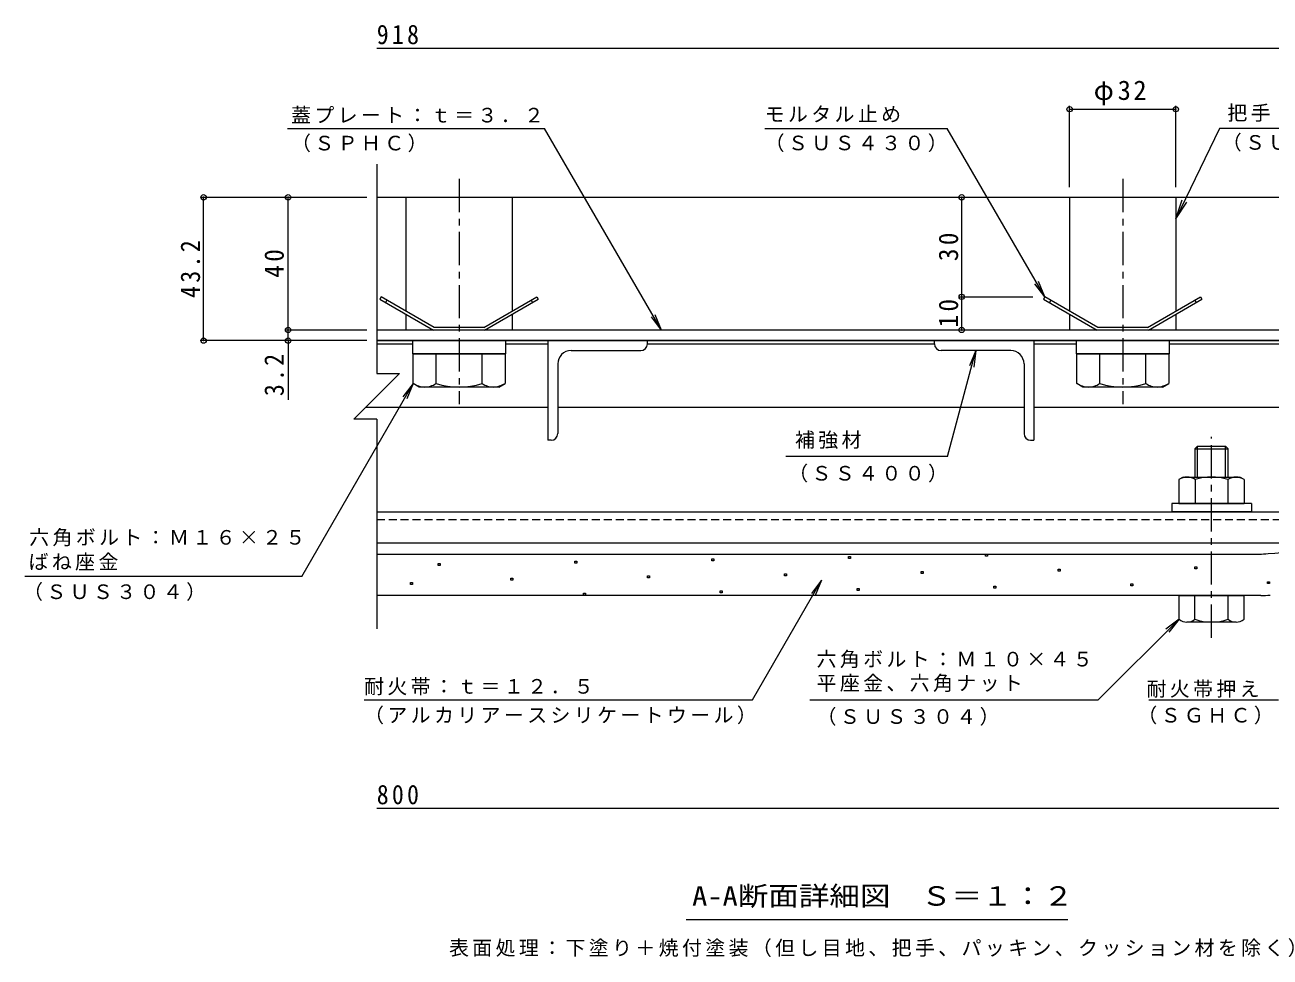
# Model space of a CAD drawing. Units: millimetres at full size. Extents: x -535 to 546, y -392 to 378.
# Drawn here: x -535.3 to -160.1, y -310.4 to -29.5 of the extents above; entities that cross this region are included whole.
import ezdxf
from ezdxf.enums import TextEntityAlignment as Align

# ---------------------------------------------------------------- set-up
doc = ezdxf.new("R2010")
doc.units = ezdxf.units.MM
doc.header["$LTSCALE"] = 2
doc.header["$PDMODE"] = 32
doc.header["$PDSIZE"] = 1.6
doc.linetypes.add('CHAIN1', pattern=[8, 5, -1, 1, -1])
doc.linetypes.add('DASHED1', pattern=[1.8, 1.2, -0.6])
for name, color, linetype, lineweight in [('D-2', 3, 'Continuous', 9), ('D-3', 5, 'Continuous', 5), ('D-4', 4, 'Continuous', 9), ('D-5', 7, 'Continuous', 9), ('D-6', 6, 'Continuous', 9), ('D-7', 134, 'Continuous', 5), ('D-9', 134, 'Continuous', 5), ('D-B', 2, 'Continuous', 9), ('D-C', 5, 'Continuous', 9), ('D-F', 7, 'Continuous', 9)]:
    doc.layers.add(name, color=color, linetype=linetype, lineweight=lineweight)
doc.styles.add('ＭＳ ゴシック', font='')
doc.styles.get('ＭＳ ゴシック').set_extended_font_data('MS Gothic')

msp = doc.modelspace()

# ---------------------------------------------------------------- linework, layer by layer
at = {"layer": 'D-2'}
for p, q in [((-91.132, -121.47), (-429.265, -121.47)), ((-429.265, -124.67), (-91.132, -124.67))]:
    msp.add_line(p, q, dxfattribs=at)
at = {"layer": 'D-3', "color": 4, "lineweight": 9}
for p, q in [((-429.265, -81.47), (-83.732, -81.47)), ((-428.317, -112.163), (-412.197, -121.47)), ((-426.185, -112.47), (-426.585, -113.163)), ((-396.768, -121.47), (-380.648, -112.163)), ((-382.78, -112.47), (-382.38, -113.163)), ((-228.317, -112.163), (-212.197, -121.47)), ((-226.185, -112.47), (-226.585, -113.163)), ((-196.768, -121.47), (-180.648, -112.163)), ((-182.78, -112.47), (-182.38, -113.163)), ((-396.768, -121.47), (-412.197, -121.47)), ((-396.983, -120.67), (-411.983, -120.67)), ((-196.768, -121.47), (-212.197, -121.47)), ((-196.983, -120.67), (-211.983, -120.67))]:
    msp.add_line(p, q, dxfattribs=at)
at = {"layer": 'D-3', "color": 6, "lineweight": 9}
for p, q in [((-429.265, -125.67), (-418.483, -125.67)), ((-390.483, -125.67), (-377.733, -125.67)), ((-347.733, -125.67), (-261.232, -125.67)), ((-231.232, -125.67), (-218.483, -125.67)), ((-190.483, -125.67), (-77.732, -125.67)), ((-432.465, -144.67), (-377.733, -144.67)), ((-374.733, -144.67), (-234.232, -144.67)), ((-231.232, -144.67), (-77.732, -144.67))]:
    msp.add_line(p, q, dxfattribs=at)
at = {"layer": 'D-3', "linetype": 'CHAIN1'}
msp.add_line((-177.732, -214.168), (-177.732, -153.682), dxfattribs=at)
at = {"layer": 'D-3'}
for p, q in [((-181.92, -156.47), (-182.732, -157.282)), ((-182.732, -157.282), (-172.732, -157.282)), ((-182.732, -157.282), (-182.732, -165.77)), ((-181.92, -156.47), (-173.544, -156.47)), ((-181.92, -165.77), (-181.92, -156.47)), ((-173.544, -156.47), (-172.732, -157.282)), ((-173.544, -165.77), (-173.544, -156.47)), ((-172.732, -165.77), (-172.732, -157.282)), ((-187.532, -201.47), (-167.932, -201.47)), ((-187.532, -208.576), (-187.532, -201.47)), ((-182.732, -208.576), (-182.732, -201.47)), ((-172.733, -208.576), (-172.733, -201.47)), ((-167.932, -208.576), (-167.932, -201.47)), ((-170.332, -209.471), (-185.132, -209.471))]:
    msp.add_line(p, q, dxfattribs=at)
at = {"layer": 'D-3', "color": 4, "lineweight": 9}
for points in [[(-411.983, -120.67), (-427.917, -111.47), (-428.317, -112.163)], [(-396.983, -120.67), (-381.048, -111.47), (-380.648, -112.163)], [(-211.983, -120.67), (-227.917, -111.47), (-228.317, -112.163)], [(-196.983, -120.67), (-181.048, -111.47), (-180.648, -112.163)]]:
    msp.add_lwpolyline(points, dxfattribs=at)
at = {"layer": 'D-3'}
for centre, radius, start, end in [((-185.132, -205.805), 3.666, 229.1022, 310.89809), ((-177.732, -195.055), 14.416, 249.70546, 290.29454), ((-170.332, -205.805), 3.666, 229.10191, 310.8978)]:
    msp.add_arc(centre, radius, start, end, dxfattribs=at)
at = {"layer": 'D-4'}
for p, q in [((-127.743, -185.741), (-429.265, -185.741)), ((-429.265, -188.97), (-163.4, -188.97)), ((-162.827, -201.47), (-429.265, -201.47))]:
    msp.add_line(p, q, dxfattribs=at)
at = {"layer": 'D-4', "color": 2}
for points in [[(-369.561, -191.704), (-369.561, -191.104), (-368.961, -191.104), (-368.961, -191.704)], [(-328.336, -191.01), (-328.336, -190.41), (-327.736, -190.41), (-327.736, -191.01)], [(-287.11, -190.317), (-287.11, -189.717), (-286.51, -189.717), (-286.51, -190.317)], [(-245.885, -189.623), (-245.885, -189.023), (-245.285, -189.023), (-245.285, -189.623)], [(-410.786, -192.397), (-410.786, -191.797), (-410.186, -191.797), (-410.186, -192.397)], [(-306.429, -195.493), (-306.429, -194.893), (-305.829, -194.893), (-305.829, -195.493)], [(-265.204, -194.8), (-265.204, -194.2), (-264.604, -194.2), (-264.604, -194.8)], [(-223.979, -194.106), (-223.979, -193.506), (-223.379, -193.506), (-223.379, -194.106)], [(-182.753, -193.413), (-182.753, -192.813), (-182.153, -192.813), (-182.153, -193.413)], [(-419.141, -198.171), (-419.141, -197.571), (-418.541, -197.571), (-418.541, -198.171)], [(-388.879, -196.88), (-388.879, -196.28), (-388.279, -196.28), (-388.279, -196.88)], [(-347.654, -196.187), (-347.654, -195.587), (-347.054, -195.587), (-347.054, -196.187)], [(-243.297, -199.283), (-243.297, -198.683), (-242.697, -198.683), (-242.697, -199.283)], [(-202.072, -198.589), (-202.072, -197.989), (-201.472, -197.989), (-201.472, -198.589)], [(-160.847, -197.896), (-160.847, -197.296), (-160.247, -197.296), (-160.247, -197.896)], [(-366.973, -201.363), (-366.973, -200.763), (-366.373, -200.763), (-366.373, -201.363)], [(-325.748, -200.67), (-325.748, -200.07), (-325.148, -200.07), (-325.148, -200.67)], [(-284.522, -199.976), (-284.522, -199.376), (-283.922, -199.376), (-283.922, -199.976)]]:
    msp.add_lwpolyline(points, close=True, dxfattribs=at)
at = {"layer": 'D-4'}
for centre, radius, start, end in [((-627.732, 4891.522), 5101.792, 275.2529, 275.61726), ((-163.4, -158.97), 30, 270, 275.2529), ((-162.827, -171.47), 30, 270, 275.24643)]:
    msp.add_arc(centre, radius, start, end, dxfattribs=at)
at = {"layer": 'D-5'}
for p, q in [((-456.158, -60.71), (-378.722, -60.71)), ((-343.455, -121.47), (-378.722, -60.71)), ((-312.38, -60.71), (-257.38, -60.71)), ((-227.917, -111.47), (-257.38, -60.71)), ((-175.378, -60.71), (-188.482, -87.938)), ((-120.728, -60.71), (-175.378, -60.71)), ((-188.482, -87.938), (-186.608, -82.238)), ((-188.482, -87.938), (-185.197, -82.918)), ((-227.917, -111.47), (-230.97, -107.511)), ((-227.917, -111.47), (-229.841, -106.855)), ((-343.455, -121.47), (-346.508, -117.511)), ((-343.455, -121.47), (-345.379, -116.855)), ((-455.995, -124.67), (-455.995, -142.484)), ((-248.732, -127.67), (-250.646, -132.29)), ((-451.894, -195.717), (-418.339, -137.599)), ((-418.339, -137.599), (-421.383, -141.565)), ((-418.339, -137.599), (-420.252, -142.218)), ((-257.288, -159.602), (-306, -159.602)), ((-451.894, -195.717), (-535.291, -195.717)), ((-316.039, -232.947), (-295.222, -196.891)), ((-295.222, -196.891), (-298.265, -200.857)), ((-295.222, -196.891), (-297.135, -201.51)), ((-211.904, -232.947), (-187.532, -208.576)), ((-187.532, -208.576), (-191.499, -211.619)), ((-187.532, -208.576), (-190.576, -212.542)), ((-298.773, -232.947), (-211.904, -232.947)), ((-196.588, -232.947), (-157.558, -232.947)), ((-220.999, -299.184), (-335.999, -299.184))]:
    msp.add_line(p, q, dxfattribs=at)
msp.add_lwpolyline([(-257.288, -159.602), (-248.732, -127.67), (-249.385, -132.628)], dxfattribs=at)
at = {"layer": 'D-6'}
msp.add_line((-77.732, -124.67), (-429.265, -124.67), dxfattribs=at)
at = {"layer": 'D-7'}
for p, q in [((-189.732, -173.77), (-189.732, -176.27)), ((-165.732, -173.77), (-189.732, -173.77))]:
    msp.add_line(p, q, dxfattribs=at)
msp.add_lwpolyline([(-165.732, -173.77), (-165.732, -176.27), (-189.732, -176.27)], dxfattribs=at)
at = {"layer": 'D-9'}
for p, q in [((-377.733, -124.67), (-377.733, -154.67)), ((-347.733, -124.67), (-377.733, -124.67)), ((-347.733, -125.67), (-347.733, -124.67)), ((-261.232, -124.67), (-231.232, -124.67)), ((-261.232, -125.67), (-261.232, -124.67)), ((-231.232, -124.67), (-231.232, -154.67)), ((-370.733, -127.67), (-349.733, -127.67)), ((-238.232, -127.67), (-259.232, -127.67)), ((-374.733, -131.67), (-374.733, -152.67)), ((-234.232, -131.67), (-234.232, -152.67)), ((-376.733, -154.67), (-377.733, -154.67)), ((-232.232, -154.67), (-231.232, -154.67))]:
    msp.add_line(p, q, dxfattribs=at)
for centre, radius, start, end in [((-349.733, -125.67), 2, 270, 0), ((-259.232, -125.67), 2, 180, 270), ((-370.733, -131.67), 4, 90, 180), ((-238.232, -131.67), 4, 0, 90), ((-376.733, -152.67), 2, 270, 0), ((-232.232, -152.67), 2, 180, 270)]:
    msp.add_arc(centre, radius, start, end, dxfattribs=at)
at = {"layer": 'D-B'}
for p, q in [((-186.232, -165.77), (-169.232, -165.77)), ((-182.64, -166.53), (-182.64, -173.77)), ((-172.825, -166.53), (-172.825, -173.77)), ((-167.917, -166.53), (-169.232, -165.77)), ((-167.917, -166.53), (-167.917, -173.77))]:
    msp.add_line(p, q, dxfattribs=at)
at = {"layer": 'D-B', "color": 7}
msp.add_line((-429.265, -176.27), (-122.944, -176.27), dxfattribs=at)
at = {"layer": 'D-B', "color": 7, "linetype": 'DASHED1'}
msp.add_line((-429.265, -178.57), (-122.944, -178.57), dxfattribs=at)
at = {"layer": 'D-B'}
msp.add_lwpolyline([(-186.232, -165.77), (-187.547, -166.53), (-187.547, -173.77), (-167.917, -173.77)], dxfattribs=at)
for centre, radius, start, end in [((-184.651, -171.547), 5.793, 94.3844, 120.00002), ((-185.247, -170.61), 4.842, 57.42751, 88.18785), ((-177.732, -182.011), 16.241, 72.4119, 107.58812), ((-170.218, -170.61), 4.842, 91.81216, 122.57251), ((-170.814, -171.547), 5.793, 60, 85.61562)]:
    msp.add_arc(centre, radius, start, end, dxfattribs=at)
at = {"layer": 'D-C', "color": 2, "linetype": 'CHAIN1'}
for p, q in [((-404.483, -75.935), (-404.483, -143.797)), ((-204.483, -75.935), (-204.483, -143.797))]:
    msp.add_line(p, q, dxfattribs=at)
at = {"layer": 'D-C', "color": 2}
for p, q in [((-420.483, -81.47), (-420.483, -115.763)), ((-220.483, -81.47), (-220.483, -115.763)), ((-420.483, -116.687), (-420.483, -121.47)), ((-388.483, -116.687), (-388.483, -121.47)), ((-220.483, -116.687), (-220.483, -121.47)), ((-188.483, -116.687), (-188.483, -121.47)), ((-388.483, -121.47), (-420.483, -121.47)), ((-188.483, -121.47), (-220.483, -121.47))]:
    msp.add_line(p, q, dxfattribs=at)
at = {"layer": 'D-C', "color": 134, "lineweight": 5}
for p, q in [((-390.483, -124.67), (-418.483, -124.67)), ((-418.483, -124.67), (-418.483, -128.67)), ((-190.483, -124.67), (-218.483, -124.67)), ((-218.483, -124.67), (-218.483, -128.67))]:
    msp.add_line(p, q, dxfattribs=at)
at = {"layer": 'D-C', "lineweight": 5}
for p, q in [((-418.339, -137.599), (-418.339, -128.67)), ((-411.411, -137.599), (-411.411, -128.67)), ((-397.554, -137.599), (-397.554, -128.67)), ((-218.339, -137.599), (-218.339, -128.67)), ((-211.411, -137.599), (-211.411, -128.67)), ((-197.554, -137.599), (-197.554, -128.67)), ((-416.483, -138.67), (-418.339, -137.599)), ((-392.483, -138.67), (-416.483, -138.67)), ((-392.483, -138.67), (-390.626, -137.599)), ((-216.483, -138.67), (-218.339, -137.599)), ((-192.483, -138.67), (-216.483, -138.67)), ((-192.483, -138.67), (-190.626, -137.599))]:
    msp.add_line(p, q, dxfattribs=at)
at = {"layer": 'D-C', "color": 2}
for points in [[(-420.483, -81.47), (-388.483, -81.47), (-388.483, -115.763)], [(-220.483, -81.47), (-188.483, -81.47), (-188.483, -115.763)]]:
    msp.add_lwpolyline(points, dxfattribs=at)
at = {"layer": 'D-C', "color": 134, "lineweight": 5}
for points in [[(-390.483, -124.67), (-390.483, -128.67), (-418.483, -128.67)], [(-190.483, -124.67), (-190.483, -128.67), (-218.483, -128.67)]]:
    msp.add_lwpolyline(points, dxfattribs=at)
at = {"layer": 'D-C', "lineweight": 5}
for points in [[(-418.339, -128.67), (-390.626, -128.67), (-390.626, -137.599)], [(-218.339, -128.67), (-190.626, -128.67), (-190.626, -137.599)]]:
    msp.add_lwpolyline(points, dxfattribs=at)
for centre, radius, start, end in [((-414.25, -130.516), 8.179, 240.00002, 265.61575), ((-415.091, -131.837), 6.837, 271.81355, 302.57071), ((-404.483, -115.742), 22.928, 252.41205, 287.58797), ((-393.874, -131.837), 6.837, 237.42931, 268.18646), ((-394.715, -130.516), 8.179, 274.38426, 300), ((-214.25, -130.516), 8.179, 240.00002, 265.61575), ((-215.091, -131.837), 6.837, 271.81355, 302.57071), ((-204.483, -115.742), 22.928, 252.41205, 287.58797), ((-193.874, -131.837), 6.837, 237.42931, 268.18646), ((-194.715, -130.516), 8.179, 274.38426, 300)]:
    msp.add_arc(centre, radius, start, end, dxfattribs=at)
at = {"layer": 'D-F'}
for p, q in [((-68.732, -36.634), (-429.265, -36.634)), ((-220.483, -78.471), (-220.483, -53.946)), ((-220.483, -54.946), (-188.482, -54.946)), ((-188.482, -78.471), (-188.482, -53.946)), ((-429.265, -71.47), (-429.265, -134.589)), ((-482.042, -81.47), (-432.265, -81.47)), ((-481.442, -124.67), (-481.442, -81.47)), ((-455.995, -121.47), (-455.995, -81.47)), ((-253.014, -111.47), (-253.014, -81.47)), ((-253.614, -111.47), (-231.571, -111.47)), ((-253.014, -121.47), (-253.014, -111.47)), ((-432.265, -121.47), (-456.995, -121.47)), ((-455.995, -124.67), (-455.995, -121.47)), ((-432.265, -124.67), (-482.042, -124.67)), ((-429.265, -148.352), (-436.147, -148.352)), ((-429.265, -148.352), (-429.265, -211.47)), ((-433.086, -232.947), (-316.039, -232.947)), ((-127.733, -265.65), (-429.265, -265.65))]:
    msp.add_line(p, q, dxfattribs=at)
msp.add_lwpolyline([(-429.265, -134.589), (-422.384, -134.589), (-436.147, -148.352)], dxfattribs=at)
for p in [(-220.483, -54.946), (-188.482, -54.946), (-481.442, -81.47), (-455.995, -81.47), (-253.014, -81.47), (-253.014, -111.47), (-455.995, -121.47), (-253.014, -121.47), (-481.442, -124.67), (-455.995, -124.67)]:
    msp.add_point(p, dxfattribs=at)

# ---------------------------------------------------------------- texts
at = {"layer": 'D-5', "color": 2, "style": 'ＭＳ ゴシック', "width": 1.15}
msp.add_text('A-A断面詳細図\u3000Ｓ＝１：２', height=5.865, dxfattribs=at).set_placement((-334.249, -296.684), align=Align.BOTTOM_LEFT)
at = {"layer": 'D-5', "char_height": 4.399, "attachment_point": 7, "style": 'ＭＳ ゴシック'}
for s, insert in [('\\T1.17;蓋プレート：ｔ＝３．２', (-455.092, -59.201)), ('\\T1.17;モルタル止め', (-312.38, -58.909)), ('\\T1.17;把手', (-172.959, -58.743)), ('\\T1.17;（ＳＰＨＣ）', (-455.092, -67.934)), ('\\T1.17;（ＳＵＳ４３０）', (-312.38, -67.891)), ('\\T1.17;（ＳＵＳ３０４）', (-174.642, -67.723)), ('\\T1.17;補強材', (-303.248, -157.307)), ('\\T1.17;（ＳＳ４００）', (-305.288, -167.411)), ('\\T1.17;六角ボルト：Ｍ１６×２５', (-533.985, -186.647)), ('\\T1.17;ばね座金', (-534.195, -193.991)), ('\\T1.17;（ＳＵＳ３０４）', (-535.847, -203.103)), ('\\T1.17;六角ボルト：Ｍ１０×４５', (-296.745, -223.349)), ('\\T1.17;平座金、六角ナット', (-296.745, -230.543)), ('\\T1.17;耐火帯：ｔ＝１２．５', (-433.086, -231.523)), ('\\T1.17;耐火帯押え', (-197.314, -232.286)), ('\\T1.17;（アルカリアースシリケートウール）', (-433.086, -240.283)), ('\\T1.17;（ＳＵＳ３０４）', (-296.745, -240.708)), ('\\T1.17;（ＳＧＨＣ）', (-200.083, -240.313)), ('\\T1.17;表面処理：下塗り＋焼付塗装（但し目地、把手、パッキン、クッション材を除く）', (-407.499, -310.41))]:
    msp.add_mtext(s, dxfattribs=dict(at, insert=insert))
at = {"layer": 'D-F', "color": 2, "char_height": 5.865, "attachment_point": 7, "style": 'ＭＳ ゴシック'}
for s, insert in [('\\T1.27;\\W0.9;918', (-429.265, -35.434)), ('\\T1.19;φ32', (-213.233, -53.746)), ('\\T1.27;\\W0.9;800', (-429.265, -264.45))]:
    msp.add_mtext(s, dxfattribs=dict(at, insert=insert))
at = {"layer": 'D-F', "color": 2, "char_height": 5.865, "attachment_point": 7, "rotation": 90, "style": 'ＭＳ ゴシック'}
for s, insert in [('\\T1.27;\\W0.95;30', (-254.014, -100.72)), ('\\T1.28;\\W0.9;43.2', (-482.442, -111.82)), ('\\T1.27;\\W0.95;40', (-457.195, -105.72)), ('\\T1.27;\\W0.95;10', (-254.014, -120.72)), ('\\T1.27;\\W0.9;3.2', (-457.195, -141.39))]:
    msp.add_mtext(s, dxfattribs=dict(at, insert=insert))

doc.saveas('drawing.dxf')
